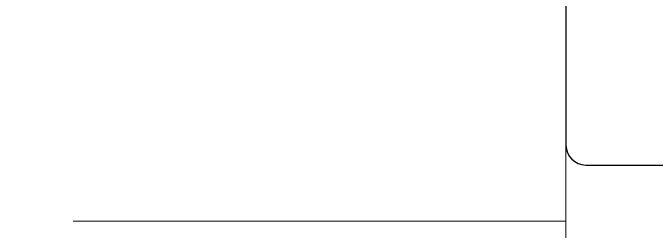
# Model space of a CAD drawing. Extents: x -82 to 113, y -82 to 93.
# Drawn here: x 23.7488 to 24.0751, y 69.9899 to 70.1008 of the extents above; entities that cross this region are included whole.
import ezdxf

# ---------------------------------------------------------------- set-up
doc = ezdxf.new("R2010")
doc.units = 0
doc.header["$MEASUREMENT"] = 0
doc.linetypes.add('HIDDEN', pattern=[0.375, 0.25, -0.125])
doc.layers.get('0').update_dxf_attribs({"linetype": 'CONTINUOUS'})
doc.layers.add('FRAME', color=1, linetype='CONTINUOUS')
doc.layers.add('VENT', color=5, linetype='CONTINUOUS')

# ---------------------------------------------------------------- blocks, each defined once
blk = doc.blocks.new('3204-1_Sash_Component')
for p, q in [((1.53668, 2.09945), (1.53668, 2.20445)), ((0.52476, 2.08945), (1.52668, 2.08945))]:
    blk.add_line(p, q)
blk.add_arc((1.52668, 2.09945), 0.01, 270, 360)
blk = doc.blocks.new('3205_Sash_Yoke_Assembly')
at = {"xscale": -1, "rotation": 270}
blk.add_blockref('3204-1_Sash_Component', (-2.60176, -2.17654), dxfattribs=at)
blk = doc.blocks.new('3200_Meeting_Stile_Assembly')
blk.add_blockref('3205_Sash_Yoke_Assembly', (-1.01488, 2.24))
blk = doc.blocks.new('FGSFDFGF')
at = {"color": 7, "linetype": 'Continuous', "lineweight": 15}
blk.add_line((0.3875, -0.47505), (0.3875, 0.83745), dxfattribs=at)
at = {"color": 7, "linetype": 'HIDDEN', "lineweight": 0}
blk.add_line((0.3875, 0.50545), (-0.0505, 0.50545), dxfattribs=at)

msp = doc.modelspace()

# ---------------------------------------------------------------- block references
at = {"layer": 'FRAME', "xscale": -1, "rotation": 180}
msp.add_blockref('FGSFDFGF', (23.64188, 70.50036), dxfattribs=at)
at = {"layer": 'VENT', "xscale": -1, "rotation": 180}
msp.add_blockref('3200_Meeting_Stile_Assembly', (25.55657, 71.62363), dxfattribs=at)

doc.saveas('drawing.dxf')
